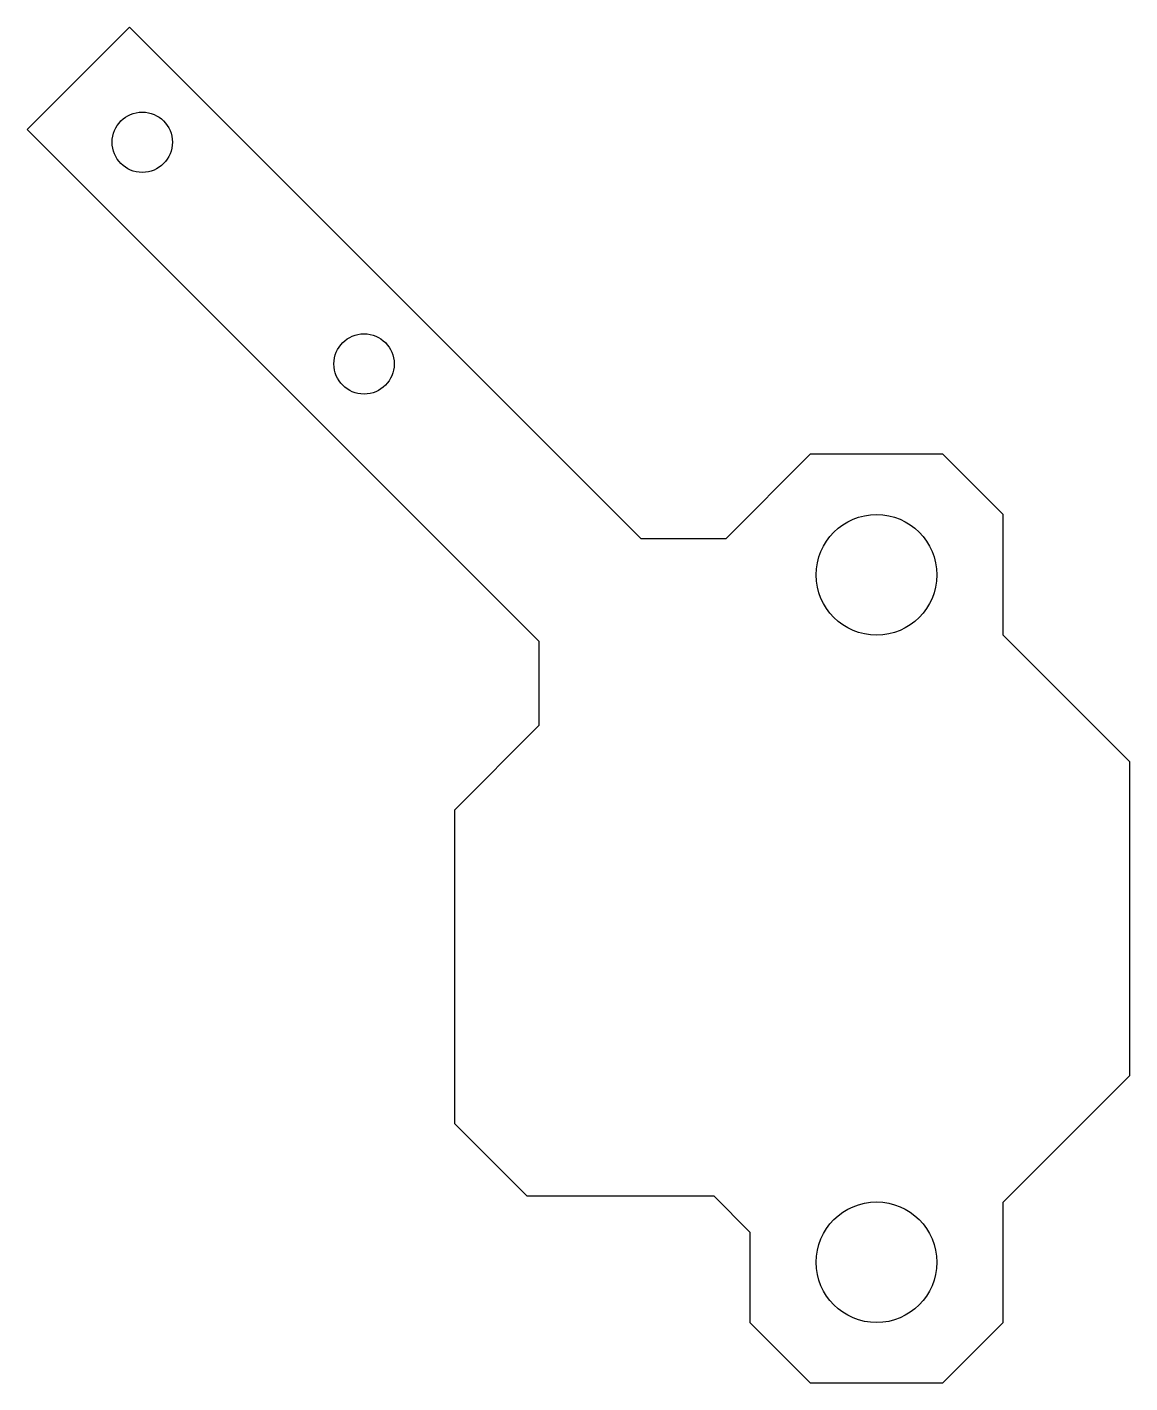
# Model space of a CAD drawing. Extents: x 1.66 to 5.26, y 10.91 to 15.33.
import ezdxf

# ---------------------------------------------------------------- set-up
doc = ezdxf.new("R2010")
doc.units = 0
doc.header["$LTSCALE"] = 1.21
doc.header["$MEASUREMENT"] = 0
doc.layers.add('06___PRT_ALL_SURFS', color=7, linetype='CONTINUOUS')

msp = doc.modelspace()

# ---------------------------------------------------------------- linework, layer by layer
at = {"layer": '06___PRT_ALL_SURFS', "color": 7, "linetype": 'Continuous'}
for p, q in [((1.9972, 15.3333), (1.6631, 14.9993)), ((3.6675, 13.663), (1.9972, 15.3333)), ((1.6631, 14.9993), (3.3335, 13.3289)), ((4.219, 13.9389), (3.9431, 13.663)), ((4.6521, 13.9389), (4.219, 13.9389)), ((4.8489, 13.742), (4.6521, 13.9389)), ((4.8489, 13.3483), (4.8489, 13.742)), ((3.9431, 13.663), (3.6675, 13.663)), ((3.3335, 13.3289), (3.3335, 13.0534)), ((5.2623, 12.935), (4.8489, 13.3483)), ((3.3335, 13.0534), (3.0576, 12.7775)), ((5.2623, 11.9113), (5.2623, 12.935)), ((3.0576, 12.7775), (3.0576, 11.7539)), ((4.8489, 11.4979), (5.2623, 11.9113)), ((3.0576, 11.7539), (3.2938, 11.5176)), ((3.2938, 11.5176), (3.9041, 11.5176)), ((3.9041, 11.5176), (4.0222, 11.3995)), ((4.8489, 11.1042), (4.8489, 11.4979)), ((4.0222, 11.3995), (4.0222, 11.1042)), ((4.0222, 11.1042), (4.219, 10.9074)), ((4.6521, 10.9074), (4.8489, 11.1042)), ((4.219, 10.9074), (4.6521, 10.9074))]:
    msp.add_line(p, q, dxfattribs=at)
for centre, radius in [((2.039, 14.9575), 0.0984), ((2.7628, 14.2337), 0.0984), ((4.4355, 13.5452), 0.1969), ((4.4355, 11.3011), 0.1969)]:
    msp.add_circle(centre, radius, dxfattribs=at)

doc.saveas('drawing.dxf')
